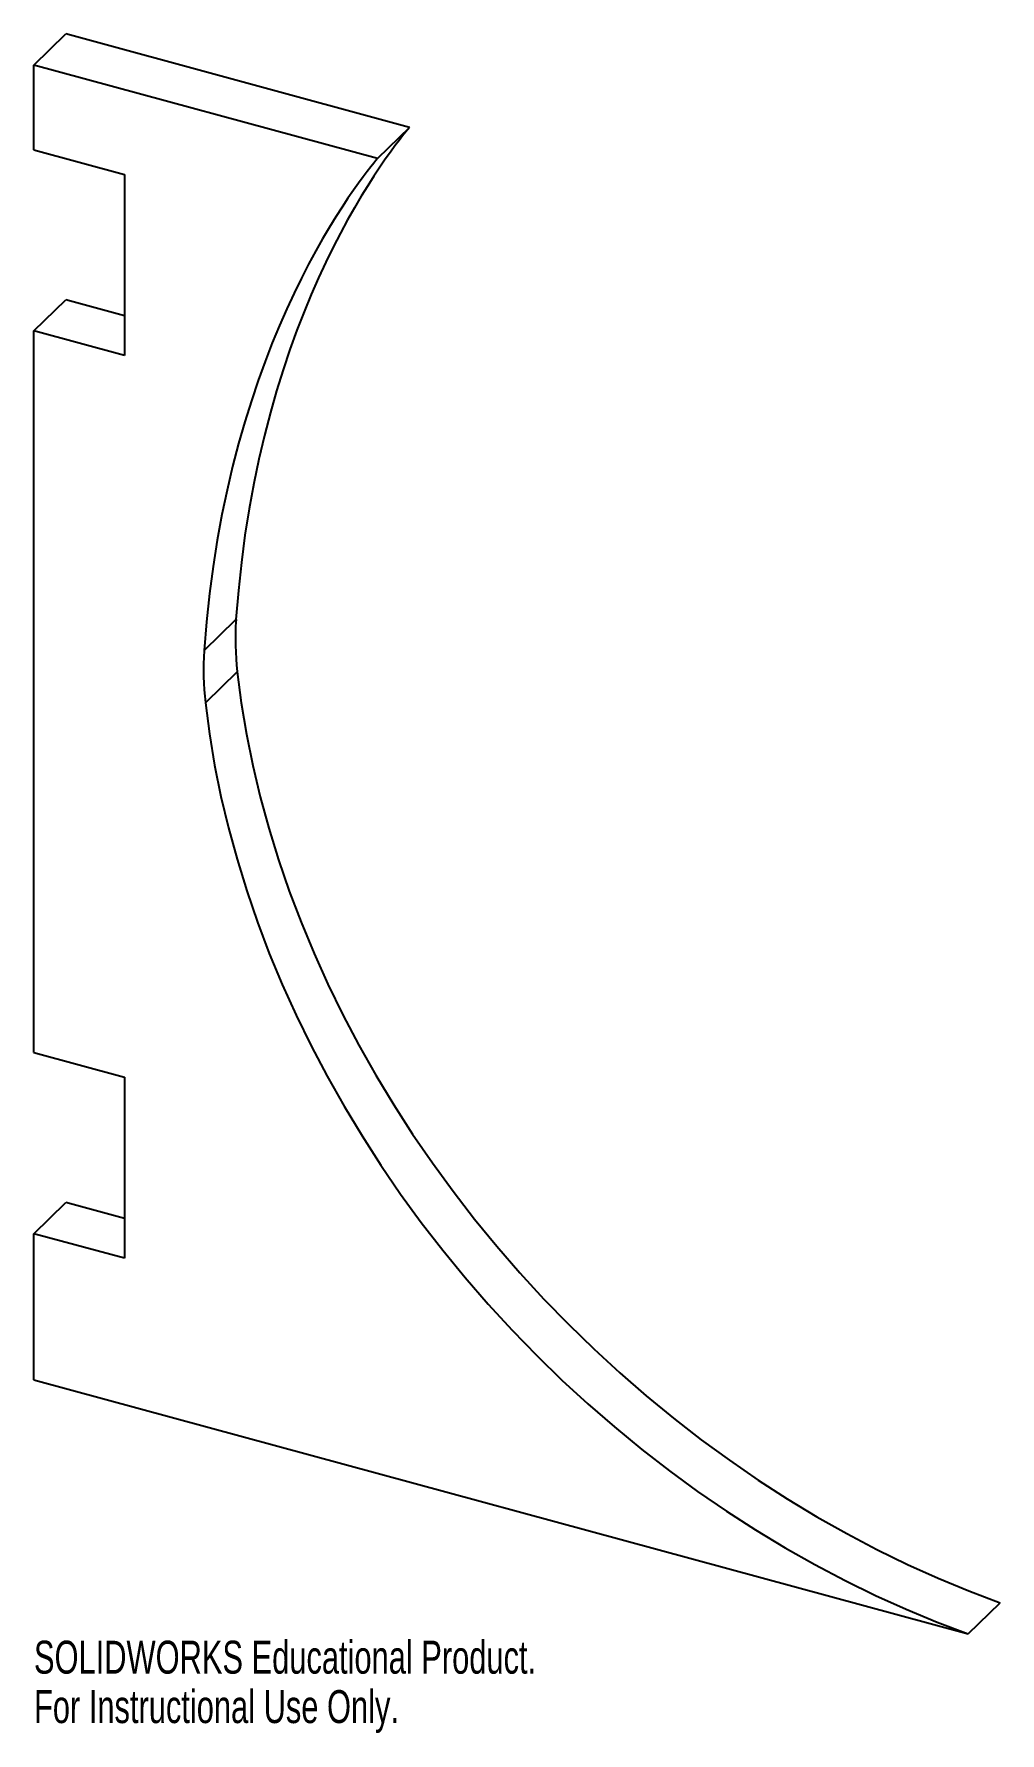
# Paper-space layout '_Trimetric' of a CAD drawing. Header units: millimetres. Extents: x -80 to 62, y -132 to 117.
import ezdxf

# ---------------------------------------------------------------- set-up
doc = ezdxf.new("R2010")
doc.units = ezdxf.units.MM
doc.styles.add('SLDTEXTSTYLE0', font='TXT', dxfattribs={"width": 0.7})

psp = doc.layouts.new('_Trimetric')

# ---------------------------------------------------------------- linework, layer by layer
at = {"color": 7, "linetype": 'Continuous', "lineweight": 25}
for p, q in [((-79.84, 112.31), (-75.18, 116.86)), ((-24.76, 103.16), (-75.18, 116.86)), ((-79.84, 99.88), (-79.84, 112.31)), ((-29.43, 98.61), (-79.84, 112.31)), ((-24.76, 103.16), (-29.43, 98.61)), ((-79.84, 99.88), (-66.58, 96.27)), ((-66.58, 96.27), (-66.58, 69.7)), ((-79.84, 73.31), (-75.18, 77.86)), ((-66.58, 75.52), (-75.18, 77.86)), ((-79.84, -32.55), (-79.84, 73.31)), ((-66.58, 69.7), (-79.84, 73.31)), ((-54.87, 26.4), (-50.2, 30.96)), ((-50.02, 23.31), (-54.69, 18.76)), ((-79.84, -32.55), (-66.58, -36.16)), ((-66.58, -36.16), (-66.58, -62.73)), ((-79.84, -59.13), (-75.18, -54.57)), ((-66.58, -56.91), (-75.18, -54.57)), ((-79.84, -80.56), (-79.84, -59.13)), ((-66.58, -62.73), (-79.84, -59.13)), ((-79.84, -80.56), (57.24, -117.81)), ((57.24, -117.81), (61.91, -113.26))]:
    psp.add_line(p, q, dxfattribs=at)
at = {"color": 7, "linetype": 'Continuous', "lineweight": 25, "flags": 128}
for points in [[(-50.02, 23.31), (-49.43, 18.75), (-48.67, 14.16), (-47.74, 9.56), (-46.64, 4.95), (-45.38, 0.34), (-43.96, -4.27), (-42.38, -8.86), (-40.64, -13.45), (-38.75, -18), (-36.7, -22.53), (-34.51, -27.03), (-32.16, -31.48), (-29.67, -35.88), (-27.04, -40.24), (-24.28, -44.53), (-21.38, -48.75), (-18.35, -52.91), (-15.19, -56.99), (-11.92, -60.98), (-8.53, -64.89), (-5.02, -68.71), (-1.41, -72.42), (2.3, -76.03), (6.11, -79.54), (10.01, -82.93), (13.99, -86.2), (18.06, -89.35), (22.2, -92.37), (26.41, -95.27), (30.69, -98.02), (35.02, -100.64), (39.41, -103.12), (43.84, -105.45), (48.31, -107.63), (52.82, -109.66), (57.35, -111.54), (61.91, -113.26)], [(-54.69, 18.76), (-54.09, 14.2), (-53.33, 9.61), (-52.4, 5.01), (-51.31, 0.4), (-50.05, -4.21), (-48.63, -8.82), (-47.05, -13.42), (-45.31, -18), (-43.42, -22.56), (-41.37, -27.09), (-39.17, -31.58), (-36.83, -36.03), (-34.34, -40.44), (-31.71, -44.79), (-28.94, -49.08), (-26.04, -53.31), (-23.01, -57.46), (-19.86, -61.54), (-16.59, -65.54), (-13.19, -69.45), (-9.69, -73.26), (-6.08, -76.98), (-2.37, -80.59), (1.44, -84.09), (5.34, -87.48), (9.33, -90.76), (13.39, -93.91), (17.54, -96.93), (21.75, -99.82), (26.02, -102.58), (30.36, -105.2), (34.74, -107.67), (39.18, -110.01), (43.65, -112.19), (48.15, -114.22), (52.69, -116.09), (57.24, -117.81)]]:
    psp.add_lwpolyline(points, dxfattribs=at)
at = {"color": 7, "linetype": 'Continuous', "lineweight": 25}
for centre in [(-7.95, 28.13), (-12.62, 23.57)]:
    psp.add_arc(centre, 42.34, 176.165, 186.5238, dxfattribs=at)
for points in [[(-24.76, 103.16), (-26.69, 100.72), (-47.01, 77), (-50.2, 30.96)], [(-29.43, 98.61), (-31.35, 96.17), (-51.68, 72.45), (-54.87, 26.4)]]:
    psp.add_open_spline(points, degree=3, dxfattribs=at)

# ---------------------------------------------------------------- texts
at = {"color": 7, "linetype": 'Continuous', "char_height": 4.8336, "attachment_point": 1, "style": 'SLDTEXTSTYLE0'}
for s, insert in [('SOLIDWORKS Educational Product.', (-79.84, -118.83)), ('For Instructional Use Only.', (-79.84, -126.08))]:
    psp.add_mtext(s, dxfattribs=dict(at, insert=insert))

doc.saveas('drawing.dxf')
